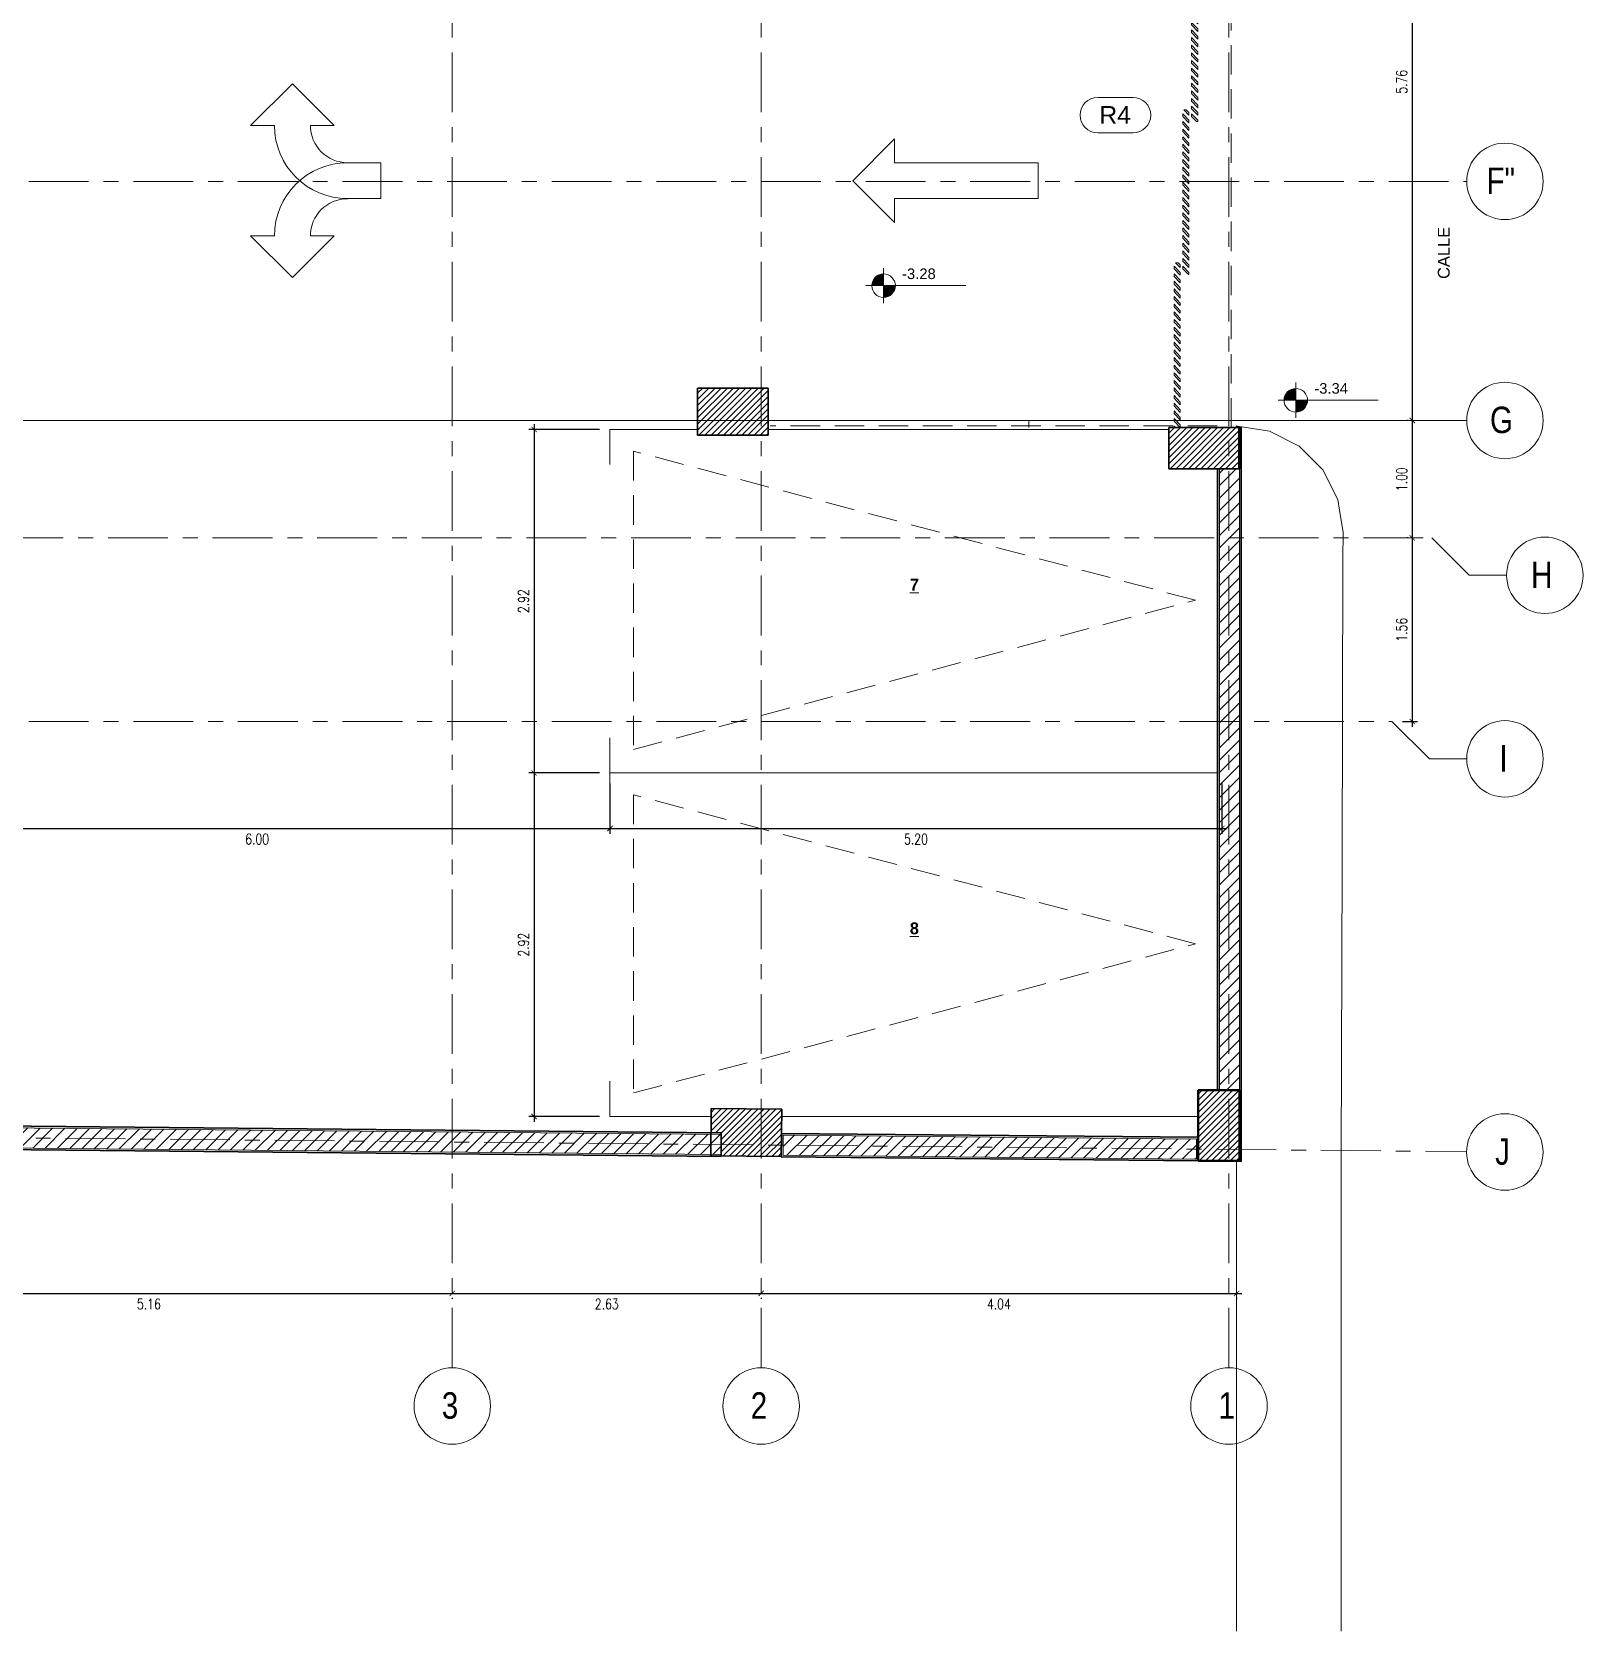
# Model space of a CAD drawing. Header units: millimetres. Extents: x 1130 to 2176, y -195 to 376.
# Drawn here: x 1850.23 to 1863.41, y 339.1 to 352.69 of the extents above; entities that cross this region are included whole.
import ezdxf

# ---------------------------------------------------------------- set-up
doc = ezdxf.new("R2010")
doc.units = ezdxf.units.MM
for name, pattern in [('Elevado', [0.003969, 0.002381, -0.001587]), ('Grid Line', [0.022225, 0.0127, -0.003175, 0.003175, -0.003175]), ('HIDDEN', [0.375, 0.25, -0.125]), ('HIDDEN2', [0.1875, 0.125, -0.0625])]:
    doc.linetypes.add(name, pattern=pattern)
for name, color, linetype, lineweight in [('_ est-proy', 7, 'Continuous', 9), ('_ puertas-corte', 7, 'Continuous', 9), ('_ puertas-vista', 7, 'Continuous', 9), ('A-DETL-THIN', 7, 'Continuous', 9), ('A-DOOR-IDEN', 7, 'Continuous', 18), ('A-FLOR-OVHD', 7, 'HIDDEN2', 9), ('A-ROOF', 132, 'Continuous', 9), ('C-PRKG', 70, 'Continuous', 9), ('C-PRKG-IDEN', 70, 'Continuous', 9), ('columnas-corte', 4, 'Continuous', 35), ('columnas-vista', 7, 'Continuous', 9), ('G-ANNO-DIMS', 2, 'Continuous', 9), ('G-ANNO-TEXT', 5, 'Continuous', 9), ('H- PARED', 8, 'Continuous', 50), ('L-SITE', 91, 'Continuous', 9), ('pared-corte', 1, 'Continuous', 35), ('S-COLS', 6, 'Continuous', 9), ('S-GRID', 3, 'Continuous', 9), ('S-GRID-IDEN', 3, 'Continuous', 9)]:
    doc.layers.add(name, color=color, linetype=linetype, lineweight=lineweight)
doc.layers.add('C-INT', color=3, linetype='Continuous')
doc.styles.add('Arial_1', font='arial.ttf', dxfattribs={"height": 0.2})
doc.styles.add('Arial_2', font='arial.ttf', dxfattribs={"width": 0.8, "height": 0.18})
doc.styles.add('Arial_4', font='arial.ttf', dxfattribs={"height": 0.45})
doc.styles.add('Arial_5', font='arial.ttf', dxfattribs={"height": 0.15})
doc.styles.add('Arial_B', font='arialbd.ttf', dxfattribs={"height": 0.2})
doc.styles.add('dim', font='romans.shx', dxfattribs={"width": 0.75})
doc.dimstyles.new('50', dxfattribs={"dimscale": 0.5, "dimtxt": 0.18, "dimasz": 0.09, "dimexe": 0.09, "dimexo": 0.18, "dimgap": 0.09, "dimtad": 2, "dimzin": 4, "dimdsep": 46, "dimtxsty": 'dim', "dimblk": 'ARCHTICK', "dimcen": 0.09, "dimdle": 0.09, "dimclrd": 256, "dimclre": 256, "dimclrt": 2, "dimaunit": 1, "dimazin": 1, "dimtfac": 1, "dimtmove": 1, "dimatfit": 0, "dimfxl": 1, "dimtvp": 1.2, "dimtfill": 1, "dimtolj": 1, "dimtzin": 0, "dimarcsym": 0})
pattern_1 = [(45, (1827.905978, 366.37549), (-0.02616295, 0.02616295), [])]
pattern_2 = [(45, (1827.90598, 366.37549), (-0.05303301, 0.05303301), [])]

# ---------------------------------------------------------------- blocks, each defined once
blk = doc.blocks.new('G-de aparcamiento - aparcamiento 3_00x5_50-326047-PLANTA SOTANO -3_28')
at = {"layer": 'C-PRKG'}
for p, q in [((2.696, 0), (2.695, 0)), ((0, -0.036), (0, -5.2)), ((2.92, -0.201), (2.92, -3.74)), ((2.92, -4.34), (2.92, -5.2)), ((0, -5.2), (0.3, -5.2)), ((2.92, -5.2), (2.62, -5.2))]:
    blk.add_line(p, q, dxfattribs=at)
blk = doc.blocks.new('G-de aparcamiento - aparcamiento 3_00x5_50-V2-PLANTA SOTANO -3_28')
at = {"layer": 'C-PRKG'}
for p, q in [((2.92, -0.036), (2.92, -5.2)), ((0, -0.451), (0, -3.855)), ((0, -4.455), (0, -5.2)), ((0, -5.2), (0.3, -5.2)), ((2.92, -5.2), (2.62, -5.2))]:
    blk.add_line(p, q, dxfattribs=at)
blk = doc.blocks.new('R4 - R4-4800077-PLANTA SOTANO -3_28')
at = {"layer": '_ puertas-corte'}
for p, q in [((-0.435, 0.177), (-0.49, 0.125)), ((-0.49, 0.177), (-0.49, 0.165)), ((-0.49, 0.165), (-0.477, 0.177)), ((-0.477, 0.177), (-0.49, 0.177)), ((-0.468, 0.125), (-0.412, 0.177)), ((-0.412, 0.177), (-0.435, 0.177)), ((-0.37, 0.177), (-0.425, 0.125)), ((-0.403, 0.125), (-0.348, 0.177)), ((-0.348, 0.177), (-0.37, 0.177)), ((-0.305, 0.177), (-0.361, 0.125)), ((-0.338, 0.125), (-0.283, 0.177)), ((-0.283, 0.177), (-0.305, 0.177)), ((-0.24, 0.177), (-0.296, 0.125)), ((-0.273, 0.125), (-0.218, 0.177)), ((-0.218, 0.177), (-0.24, 0.177)), ((-0.176, 0.177), (-0.231, 0.125)), ((-0.209, 0.125), (-0.153, 0.177)), ((-0.153, 0.177), (-0.176, 0.177)), ((-0.111, 0.177), (-0.166, 0.125)), ((-0.144, 0.125), (-0.089, 0.177)), ((-0.089, 0.177), (-0.111, 0.177)), ((-0.046, 0.177), (-0.102, 0.125)), ((-0.079, 0.125), (-0.024, 0.177)), ((-0.024, 0.177), (-0.046, 0.177)), ((0.018, 0.177), (-0.037, 0.125)), ((-0.015, 0.125), (0.041, 0.177)), ((0.041, 0.177), (0.018, 0.177)), ((0.083, 0.177), (0.028, 0.125)), ((0.05, 0.125), (0.106, 0.177)), ((0.106, 0.177), (0.083, 0.177)), ((0.148, 0.177), (0.092, 0.125)), ((0.115, 0.125), (0.17, 0.177)), ((0.17, 0.177), (0.148, 0.177)), ((0.213, 0.177), (0.157, 0.125)), ((0.18, 0.125), (0.235, 0.177)), ((0.235, 0.177), (0.213, 0.177)), ((0.277, 0.177), (0.222, 0.125)), ((0.244, 0.125), (0.3, 0.177)), ((0.3, 0.177), (0.277, 0.177)), ((0.342, 0.177), (0.287, 0.125)), ((0.309, 0.125), (0.364, 0.177)), ((0.364, 0.177), (0.342, 0.177)), ((0.407, 0.177), (0.351, 0.125)), ((0.374, 0.125), (0.429, 0.177)), ((0.429, 0.177), (0.407, 0.177)), ((0.472, 0.177), (0.416, 0.125)), ((0.438, 0.125), (0.494, 0.177)), ((0.494, 0.177), (0.472, 0.177)), ((0.536, 0.177), (0.481, 0.125)), ((0.503, 0.125), (0.559, 0.177)), ((0.559, 0.177), (0.536, 0.177)), ((0.601, 0.177), (0.546, 0.125)), ((0.568, 0.125), (0.623, 0.177)), ((0.623, 0.177), (0.601, 0.177)), ((0.666, 0.177), (0.61, 0.125)), ((0.633, 0.125), (0.688, 0.177)), ((0.688, 0.177), (0.666, 0.177)), ((0.73, 0.177), (0.675, 0.125)), ((0.697, 0.125), (0.753, 0.177)), ((0.753, 0.177), (0.73, 0.177)), ((0.795, 0.177), (0.74, 0.125)), ((0.762, 0.125), (0.817, 0.177)), ((0.817, 0.177), (0.795, 0.177)), ((0.86, 0.177), (0.804, 0.125)), ((0.827, 0.125), (0.882, 0.177)), ((0.882, 0.177), (0.86, 0.177)), ((0.91, 0.164), (0.869, 0.125)), ((0.892, 0.125), (0.91, 0.142)), ((0.91, 0.142), (0.91, 0.164)), ((-0.49, 0.125), (-0.468, 0.125)), ((-0.425, 0.125), (-0.403, 0.125)), ((-0.361, 0.125), (-0.338, 0.125)), ((-0.296, 0.125), (-0.273, 0.125)), ((-0.231, 0.125), (-0.209, 0.125)), ((-0.166, 0.125), (-0.144, 0.125)), ((-0.102, 0.125), (-0.079, 0.125)), ((-0.037, 0.125), (-0.015, 0.125)), ((0.028, 0.125), (0.05, 0.125)), ((0.092, 0.125), (0.115, 0.125)), ((0.157, 0.125), (0.18, 0.125)), ((0.222, 0.125), (0.244, 0.125)), ((0.287, 0.125), (0.309, 0.125)), ((0.351, 0.125), (0.374, 0.125)), ((0.416, 0.125), (0.438, 0.125)), ((0.481, 0.125), (0.503, 0.125)), ((0.546, 0.125), (0.568, 0.125)), ((0.61, 0.125), (0.633, 0.125)), ((0.675, 0.125), (0.697, 0.125)), ((0.74, 0.125), (0.762, 0.125)), ((0.804, 0.125), (0.827, 0.125)), ((0.86, 0.102), (0.81, 0.055)), ((0.81, 0.055), (0.81, 0.05)), ((0.81, 0.05), (0.827, 0.05)), ((0.827, 0.05), (0.882, 0.102)), ((0.882, 0.102), (0.86, 0.102)), ((0.869, 0.125), (0.892, 0.125)), ((0.925, 0.102), (0.869, 0.05)), ((0.869, 0.05), (0.892, 0.05)), ((0.892, 0.05), (0.947, 0.102)), ((0.947, 0.102), (0.925, 0.102)), ((0.989, 0.102), (0.934, 0.05)), ((0.934, 0.05), (0.956, 0.05)), ((0.956, 0.05), (1.012, 0.102)), ((1.012, 0.102), (0.989, 0.102)), ((1.054, 0.102), (0.999, 0.05)), ((0.999, 0.05), (1.021, 0.05)), ((1.021, 0.05), (1.076, 0.102)), ((1.076, 0.102), (1.054, 0.102)), ((1.119, 0.102), (1.063, 0.05)), ((1.063, 0.05), (1.086, 0.05)), ((1.086, 0.05), (1.141, 0.102)), ((1.141, 0.102), (1.119, 0.102)), ((1.183, 0.102), (1.128, 0.05)), ((1.128, 0.05), (1.15, 0.05)), ((1.15, 0.05), (1.206, 0.102)), ((1.206, 0.102), (1.183, 0.102)), ((1.248, 0.102), (1.193, 0.05)), ((1.193, 0.05), (1.215, 0.05)), ((1.215, 0.05), (1.271, 0.102)), ((1.271, 0.102), (1.248, 0.102)), ((1.313, 0.102), (1.257, 0.05)), ((1.257, 0.05), (1.28, 0.05)), ((1.28, 0.05), (1.335, 0.102)), ((1.335, 0.102), (1.313, 0.102)), ((1.378, 0.102), (1.322, 0.05)), ((1.322, 0.05), (1.345, 0.05)), ((1.345, 0.05), (1.4, 0.102)), ((1.4, 0.102), (1.378, 0.102)), ((1.442, 0.102), (1.387, 0.05)), ((1.387, 0.05), (1.409, 0.05)), ((1.409, 0.05), (1.465, 0.102)), ((1.465, 0.102), (1.442, 0.102)), ((1.507, 0.102), (1.452, 0.05)), ((1.452, 0.05), (1.474, 0.05)), ((1.474, 0.05), (1.529, 0.102)), ((1.529, 0.102), (1.507, 0.102)), ((1.572, 0.102), (1.516, 0.05)), ((1.516, 0.05), (1.539, 0.05)), ((1.539, 0.05), (1.594, 0.102)), ((1.594, 0.102), (1.572, 0.102)), ((1.636, 0.102), (1.581, 0.05)), ((1.581, 0.05), (1.603, 0.05)), ((1.603, 0.05), (1.659, 0.102)), ((1.659, 0.102), (1.636, 0.102)), ((1.701, 0.102), (1.646, 0.05)), ((1.646, 0.05), (1.668, 0.05)), ((1.668, 0.05), (1.724, 0.102)), ((1.724, 0.102), (1.701, 0.102)), ((1.766, 0.102), (1.711, 0.05)), ((1.711, 0.05), (1.733, 0.05)), ((1.733, 0.05), (1.788, 0.102)), ((1.788, 0.102), (1.766, 0.102)), ((1.831, 0.102), (1.775, 0.05)), ((1.775, 0.05), (1.798, 0.05)), ((1.798, 0.05), (1.853, 0.102)), ((1.853, 0.102), (1.831, 0.102)), ((1.895, 0.102), (1.84, 0.05)), ((1.84, 0.05), (1.862, 0.05)), ((1.862, 0.05), (1.918, 0.102)), ((1.918, 0.102), (1.895, 0.102)), ((1.96, 0.102), (1.905, 0.05)), ((1.905, 0.05), (1.927, 0.05)), ((1.927, 0.05), (1.982, 0.102)), ((1.982, 0.102), (1.96, 0.102)), ((2.025, 0.102), (1.969, 0.05)), ((1.969, 0.05), (1.992, 0.05)), ((1.992, 0.05), (2.047, 0.102)), ((2.047, 0.102), (2.025, 0.102)), ((2.09, 0.102), (2.034, 0.05)), ((2.034, 0.05), (2.056, 0.05)), ((2.056, 0.05), (2.112, 0.102)), ((2.112, 0.102), (2.09, 0.102)), ((2.154, 0.102), (2.099, 0.05)), ((2.099, 0.05), (2.121, 0.05)), ((2.154, 0.027), (2.11, -0.014)), ((2.121, 0.05), (2.177, 0.102)), ((2.121, -0.025), (2.177, 0.027)), ((2.177, 0.102), (2.154, 0.102)), ((2.177, 0.027), (2.154, 0.027)), ((2.21, 0.094), (2.164, 0.05)), ((2.164, 0.05), (2.186, 0.05)), ((2.219, 0.027), (2.164, -0.025)), ((2.186, 0.05), (2.21, 0.073)), ((2.186, -0.025), (2.241, 0.027)), ((2.21, 0.073), (2.21, 0.094)), ((2.241, 0.027), (2.219, 0.027)), ((2.284, 0.027), (2.228, -0.025)), ((2.251, -0.025), (2.306, 0.027)), ((2.306, 0.027), (2.284, 0.027)), ((2.348, 0.027), (2.293, -0.025)), ((2.315, -0.025), (2.371, 0.027)), ((2.371, 0.027), (2.348, 0.027)), ((2.413, 0.027), (2.358, -0.025)), ((2.38, -0.025), (2.436, 0.027)), ((2.436, 0.027), (2.413, 0.027)), ((2.478, 0.027), (2.422, -0.025)), ((2.445, -0.025), (2.5, 0.027)), ((2.5, 0.027), (2.478, 0.027)), ((2.543, 0.027), (2.487, -0.025)), ((2.51, -0.025), (2.565, 0.027)), ((2.565, 0.027), (2.543, 0.027)), ((2.607, 0.027), (2.552, -0.025)), ((2.574, -0.025), (2.63, 0.027)), ((2.63, 0.027), (2.607, 0.027)), ((2.672, 0.027), (2.617, -0.025)), ((2.639, -0.025), (2.694, 0.027)), ((2.694, 0.027), (2.672, 0.027)), ((2.737, 0.027), (2.681, -0.025)), ((2.704, -0.025), (2.759, 0.027)), ((2.759, 0.027), (2.737, 0.027)), ((2.801, 0.027), (2.746, -0.025)), ((2.768, -0.025), (2.824, 0.027)), ((2.824, 0.027), (2.801, 0.027)), ((2.866, 0.027), (2.811, -0.025)), ((2.833, -0.025), (2.889, 0.027)), ((2.889, 0.027), (2.866, 0.027)), ((2.931, 0.027), (2.876, -0.025)), ((2.898, -0.025), (2.953, 0.027)), ((2.953, 0.027), (2.931, 0.027)), ((2.996, 0.027), (2.94, -0.025)), ((2.963, -0.025), (3.018, 0.027)), ((3.018, 0.027), (2.996, 0.027)), ((3.06, 0.027), (3.005, -0.025)), ((3.027, -0.025), (3.083, 0.027)), ((3.083, 0.027), (3.06, 0.027)), ((3.125, 0.027), (3.07, -0.025)), ((3.092, -0.025), (3.147, 0.027)), ((3.147, 0.027), (3.125, 0.027)), ((3.19, 0.027), (3.134, -0.025)), ((3.157, -0.025), (3.212, 0.027)), ((3.212, 0.027), (3.19, 0.027)), ((3.255, 0.027), (3.199, -0.025)), ((3.221, -0.025), (3.277, 0.027)), ((3.277, 0.027), (3.255, 0.027)), ((3.319, 0.027), (3.264, -0.025)), ((3.286, -0.025), (3.342, 0.027)), ((3.342, 0.027), (3.319, 0.027)), ((3.384, 0.027), (3.329, -0.025)), ((3.351, -0.025), (3.406, 0.027)), ((3.406, 0.027), (3.384, 0.027)), ((3.449, 0.027), (3.393, -0.025)), ((3.416, -0.025), (3.471, 0.027)), ((3.471, 0.027), (3.449, 0.027)), ((3.51, 0.024), (3.458, -0.025)), ((3.48, -0.025), (3.51, 0.003)), ((3.51, 0.003), (3.51, 0.024)), ((2.11, -0.014), (2.11, -0.025)), ((2.11, -0.025), (2.121, -0.025)), ((2.164, -0.025), (2.186, -0.025)), ((2.228, -0.025), (2.251, -0.025)), ((2.293, -0.025), (2.315, -0.025)), ((2.358, -0.025), (2.38, -0.025)), ((2.422, -0.025), (2.445, -0.025)), ((2.487, -0.025), (2.51, -0.025)), ((2.552, -0.025), (2.574, -0.025)), ((2.617, -0.025), (2.639, -0.025)), ((2.681, -0.025), (2.704, -0.025)), ((2.746, -0.025), (2.768, -0.025)), ((2.811, -0.025), (2.833, -0.025)), ((2.876, -0.025), (2.898, -0.025)), ((2.94, -0.025), (2.963, -0.025)), ((3.005, -0.025), (3.027, -0.025)), ((3.07, -0.025), (3.092, -0.025)), ((3.134, -0.025), (3.157, -0.025)), ((3.199, -0.025), (3.221, -0.025)), ((3.264, -0.025), (3.286, -0.025)), ((3.329, -0.025), (3.351, -0.025)), ((3.393, -0.025), (3.416, -0.025)), ((3.458, -0.025), (3.48, -0.025))]:
    blk.add_line(p, q, dxfattribs=at)
at = {"layer": '_ puertas-vista', "linetype": 'Elevado', "lineweight": 25}
for p, q in [((3.51, 0.177), (3.51, 0.125)), ((4.91, 0.177), (3.51, 0.177)), ((4.91, 0.177), (4.91, 0.125)), ((3.51, 0.125), (4.91, 0.125)), ((3.51, 0.102), (3.51, 0.05)), ((4.91, 0.102), (3.51, 0.102)), ((3.51, 0.05), (4.91, 0.05)), ((3.51, 0.027), (3.51, 0.024)), ((4.91, 0.027), (3.51, 0.027)), ((3.51, 0.003), (3.51, -0.025)), ((4.91, 0.102), (4.91, 0.05)), ((4.91, 0.027), (4.91, -0.025)), ((3.51, -0.025), (4.91, -0.025))]:
    blk.add_line(p, q, dxfattribs=at)
blk = doc.blocks.new('Flechas de dirección 2D - Rectas - Flechas de dirección 2D - Rectas-1975787-PLANTA SOTANO -3_28')
at = {"layer": 'L-SITE'}
for p, q in [((0, 1.5748), (-0.3556, 1.2192)), ((0.3556, 1.2192), (0, 1.5748)), ((-0.3556, 1.2192), (-0.1524, 1.2192)), ((-0.1524, 1.2192), (-0.1524, 0)), ((0.1524, 0), (0.1524, 1.2192)), ((0.1524, 1.2192), (0.3556, 1.2192)), ((-0.1524, 0), (0.1524, 0))]:
    blk.add_line(p, q, dxfattribs=at)
blk = doc.blocks.new('Flechas de dirección 2D - Giro - Flechas de dirección 2D - Giro-1975796-PLANTA SOTANO -3_28')
at = {"layer": 'L-SITE'}
for p, q in [((-0.469, 1.106), (-0.824, 0.75)), ((-0.469, 0.903), (-0.469, 1.106)), ((-0.824, 0.75), (-0.469, 0.395)), ((-0.469, 0.395), (-0.469, 0.598)), ((-0.152, 0.282), (-0.152, 0)), ((0.152, 0), (0.152, 0.282)), ((-0.152, 0), (0.152, 0))]:
    blk.add_line(p, q, dxfattribs=at)
for radius, start in [(0.621, 360), (0.316, 0)]:
    blk.add_arc((-0.469, 0.282), radius, start, 90, dxfattribs=at)
blk = doc.blocks.new('Flechas de dirección 2D - Giro - Flechas de dirección 2D - Giro-1977035-PLANTA SOTANO -3_28')
at = {"layer": 'L-SITE'}
for p, q in [((0.152, 0), (-0.152, 0)), ((-0.152, 0), (-0.152, -0.282)), ((0.152, -0.282), (0.152, 0)), ((-0.469, -0.395), (-0.824, -0.75)), ((-0.469, -0.598), (-0.469, -0.395)), ((-0.824, -0.75), (-0.469, -1.106)), ((-0.469, -1.106), (-0.469, -0.903))]:
    blk.add_line(p, q, dxfattribs=at)
for radius in [0.316, 0.621]:
    blk.add_arc((-0.469, -0.282), radius, 270, 360, dxfattribs=at)
blk = doc.blocks.new('M_Hormigón-Rectangular-Pilar - 35X60VER-2638567-PLANTA SOTANO -3_28')
at = {"layer": 'S-COLS'}
h = blk.add_hatch(dxfattribs=at)
h.set_pattern_fill('FP_8', style=0, pattern_type=2)
h.set_pattern_definition([(45, (-32.409, 22.982), (-0.02616295, 0.02616295), [])])
h.paths.add_polyline_path([(0.175, -0.3), (0.175, 0.3), (-0.175, 0.3), (-0.175, -0.3)])
at = {"layer": 'S-COLS', "lineweight": 50}
for p, q in [((0.175, 0.3), (-0.175, 0.3)), ((-0.175, 0.3), (-0.175, -0.3)), ((0.175, -0.3), (0.175, 0.3)), ((-0.175, -0.3), (0.175, -0.3))]:
    blk.add_line(p, q, dxfattribs=at)
blk = doc.blocks.new('Rejilla - M_Extremo inicial de rejilla - Círculo-45800-PLANTA SOTANO -3_28')
at = {"layer": 'S-GRID-IDEN'}
blk.add_circle((0, 0), 0.0065, dxfattribs=at)
blk = doc.blocks.new('_ARCHTICK')
at = {"color": 7, "linetype": 'ByBlock', "const_width": 0.15}
blk.add_lwpolyline([(-0.5, -0.5), (0.5, 0.5)], dxfattribs=at)
blk = doc.blocks.new('*D2065')
at = {"layer": 'C-INT', "lineweight": -2, "transparency": 16777216}
for p, q in [((1861.959, 355.186), (1861.959, 349.34)), ((1861.922, 355.141), (1861.914, 355.141)), ((1861.922, 349.385), (1861.914, 349.385))]:
    blk.add_line(p, q, dxfattribs=at)
at = {"layer": 'Defpoints', "color": 0, "transparency": 16777216}
for p in [(1862.012, 355.141), (1861.959, 349.385), (1862.012, 349.385)]:
    blk.add_point(p, dxfattribs=at)
at = {"layer": 'C-INT', "lineweight": -2, "transparency": 16777216, "xscale": 0.045, "yscale": 0.045, "zscale": 0.045}
for p, rotation in [((1861.959, 355.141), 90), ((1861.959, 349.385), 270)]:
    blk.add_blockref('_ARCHTICK', p, dxfattribs=dict(at, rotation=rotation))
at = {"layer": 'C-INT', "color": 2, "transparency": 16777216, "insert": (1861.869, 352.263), "char_height": 0.09, "width": 0.37819, "attachment_point": 5, "rotation": 90, "style": 'dim', "bg_fill": 3, "box_fill_scale": 1.1, "bg_fill_color": 256, "bg_fill_true_color": 13158600, "bg_fill_transparency": 0}
blk.add_mtext('\\A1;5.76', dxfattribs=at)
blk = doc.blocks.new('*D2066')
at = {"layer": 'C-INT', "lineweight": -2, "transparency": 16777216}
for p, q in [((1861.922, 349.385), (1861.914, 349.385)), ((1861.959, 349.43), (1861.959, 348.342)), ((1861.922, 348.387), (1861.914, 348.387))]:
    blk.add_line(p, q, dxfattribs=at)
at = {"layer": 'Defpoints', "color": 0, "transparency": 16777216}
for p in [(1862.012, 349.385), (1861.959, 348.387), (1862.012, 348.387)]:
    blk.add_point(p, dxfattribs=at)
at = {"layer": 'C-INT', "lineweight": -2, "transparency": 16777216, "xscale": 0.045, "yscale": 0.045, "zscale": 0.045}
for p, rotation in [((1861.959, 349.385), 90), ((1861.959, 348.387), 270)]:
    blk.add_blockref('_ARCHTICK', p, dxfattribs=dict(at, rotation=rotation))
at = {"layer": 'C-INT', "color": 2, "transparency": 16777216, "insert": (1861.869, 348.886), "char_height": 0.09, "width": 0.37819, "attachment_point": 5, "rotation": 90, "style": 'dim', "bg_fill": 3, "box_fill_scale": 1.1, "bg_fill_color": 256, "bg_fill_true_color": 13158600, "bg_fill_transparency": 0}
blk.add_mtext('\\A1;1.00', dxfattribs=at)
blk = doc.blocks.new('*D2067')
at = {"layer": 'C-INT', "lineweight": -2, "transparency": 16777216}
for p, q in [((1861.922, 348.387), (1861.914, 348.387)), ((1861.959, 348.432), (1861.959, 346.782)), ((1861.876, 346.827), (1862.004, 346.827))]:
    blk.add_line(p, q, dxfattribs=at)
at = {"layer": 'Defpoints', "color": 0, "transparency": 16777216}
for p in [(1862.012, 348.387), (1861.786, 346.827), (1861.959, 346.827)]:
    blk.add_point(p, dxfattribs=at)
at = {"layer": 'C-INT', "lineweight": -2, "transparency": 16777216, "xscale": 0.045, "yscale": 0.045, "zscale": 0.045}
for p, rotation in [((1861.959, 348.387), 90), ((1861.959, 346.827), 270)]:
    blk.add_blockref('_ARCHTICK', p, dxfattribs=dict(at, rotation=rotation))
at = {"layer": 'C-INT', "color": 2, "transparency": 16777216, "insert": (1861.869, 347.607), "char_height": 0.09, "width": 0.37819, "attachment_point": 5, "rotation": 90, "style": 'dim', "bg_fill": 3, "box_fill_scale": 1.1, "bg_fill_color": 256, "bg_fill_true_color": 13158600, "bg_fill_transparency": 0}
blk.add_mtext('\\A1;1.56', dxfattribs=at)
blk = doc.blocks.new('*D2080')
at = {"layer": 'C-INT', "lineweight": -2, "transparency": 16777216}
for p, q in [((1854.496, 349.355), (1854.496, 346.345)), ((1855.051, 349.31), (1854.451, 349.31)), ((1855.051, 346.39), (1854.451, 346.39))]:
    blk.add_line(p, q, dxfattribs=at)
at = {"layer": 'Defpoints', "color": 0, "transparency": 16777216}
for p in [(1855.141, 349.31), (1854.496, 346.39), (1855.141, 346.39)]:
    blk.add_point(p, dxfattribs=at)
at = {"layer": 'C-INT', "lineweight": -2, "transparency": 16777216, "xscale": 0.045, "yscale": 0.045, "zscale": 0.045}
for p, rotation in [((1854.496, 349.31), 90), ((1854.496, 346.39), 270)]:
    blk.add_blockref('_ARCHTICK', p, dxfattribs=dict(at, rotation=rotation))
at = {"layer": 'C-INT', "color": 2, "transparency": 16777216, "insert": (1854.406, 347.85), "char_height": 0.09, "width": 0.37819, "attachment_point": 5, "rotation": 90, "style": 'dim', "bg_fill": 3, "box_fill_scale": 1.1, "bg_fill_color": 256, "bg_fill_true_color": 13158600, "bg_fill_transparency": 0}
blk.add_mtext('\\A1;2.92', dxfattribs=at)
blk = doc.blocks.new('*D2081')
at = {"layer": 'C-INT', "lineweight": -2, "transparency": 16777216}
for p, q in [((1855.051, 346.39), (1854.451, 346.39)), ((1854.496, 346.435), (1854.496, 343.426)), ((1855.051, 343.471), (1854.451, 343.471))]:
    blk.add_line(p, q, dxfattribs=at)
at = {"layer": 'Defpoints', "color": 0, "transparency": 16777216}
for p in [(1855.141, 346.39), (1854.496, 343.471), (1855.141, 343.471)]:
    blk.add_point(p, dxfattribs=at)
at = {"layer": 'C-INT', "lineweight": -2, "transparency": 16777216, "xscale": 0.045, "yscale": 0.045, "zscale": 0.045}
for p, rotation in [((1854.496, 346.39), 90), ((1854.496, 343.471), 270)]:
    blk.add_blockref('_ARCHTICK', p, dxfattribs=dict(at, rotation=rotation))
at = {"layer": 'C-INT', "color": 2, "transparency": 16777216, "insert": (1854.406, 344.931), "char_height": 0.09, "width": 0.37819, "attachment_point": 5, "rotation": 90, "style": 'dim', "bg_fill": 3, "box_fill_scale": 1.1, "bg_fill_color": 256, "bg_fill_true_color": 13158600, "bg_fill_transparency": 0}
blk.add_mtext('\\A1;2.92', dxfattribs=at)
blk = doc.blocks.new('*D2083')
at = {"layer": 'C-INT', "lineweight": -2, "transparency": 16777216}
for p, q in [((1849.144, 346.291), (1849.144, 345.873)), ((1855.141, 346.3), (1855.141, 345.873)), ((1849.099, 345.918), (1855.186, 345.918))]:
    blk.add_line(p, q, dxfattribs=at)
at = {"layer": 'Defpoints', "color": 0, "transparency": 16777216}
for p in [(1849.144, 346.381), (1855.141, 346.39), (1855.141, 345.918)]:
    blk.add_point(p, dxfattribs=at)
at = {"layer": 'C-INT', "lineweight": -2, "transparency": 16777216, "xscale": 0.045, "yscale": 0.045, "zscale": 0.045, "rotation": 180}
blk.add_blockref('_ARCHTICK', (1849.144, 345.918), dxfattribs=at)
at = {"layer": 'C-INT', "lineweight": -2, "transparency": 16777216, "xscale": 0.045, "yscale": 0.045, "zscale": 0.045}
blk.add_blockref('_ARCHTICK', (1855.141, 345.918), dxfattribs=at)
at = {"layer": 'C-INT', "color": 2, "transparency": 16777216, "insert": (1852.143, 345.828), "char_height": 0.09, "width": 0.37819, "attachment_point": 5, "style": 'dim', "bg_fill": 3, "box_fill_scale": 1.1, "bg_fill_color": 256, "bg_fill_true_color": 13158600, "bg_fill_transparency": 0}
blk.add_mtext('\\A1;6.00', dxfattribs=at)
blk = doc.blocks.new('*D2084')
at = {"layer": 'C-INT', "lineweight": -2, "transparency": 16777216}
for p, q in [((1855.141, 346.3), (1855.141, 345.873)), ((1860.341, 346.3), (1860.341, 345.873)), ((1855.096, 345.918), (1860.386, 345.918))]:
    blk.add_line(p, q, dxfattribs=at)
at = {"layer": 'Defpoints', "color": 0, "transparency": 16777216}
for p in [(1855.141, 346.39), (1860.341, 346.39), (1860.341, 345.918)]:
    blk.add_point(p, dxfattribs=at)
at = {"layer": 'C-INT', "lineweight": -2, "transparency": 16777216, "xscale": 0.045, "yscale": 0.045, "zscale": 0.045, "rotation": 180}
blk.add_blockref('_ARCHTICK', (1855.141, 345.918), dxfattribs=at)
at = {"layer": 'C-INT', "lineweight": -2, "transparency": 16777216, "xscale": 0.045, "yscale": 0.045, "zscale": 0.045}
blk.add_blockref('_ARCHTICK', (1860.341, 345.918), dxfattribs=at)
at = {"layer": 'C-INT', "color": 2, "transparency": 16777216, "insert": (1857.741, 345.828), "char_height": 0.09, "width": 0.37819, "attachment_point": 5, "style": 'dim', "bg_fill": 3, "box_fill_scale": 1.1, "bg_fill_color": 256, "bg_fill_true_color": 13158600, "bg_fill_transparency": 0}
blk.add_mtext('\\A1;5.20', dxfattribs=at)
blk = doc.blocks.new('Cotas de elevación - M_Cota de elevación - Destino rellenado-44836-PLANTA SOTANO -3_28')
at = {"layer": 'G-ANNO-DIMS'}
h = blk.add_hatch(color=256, dxfattribs=at)
edge = h.paths.add_edge_path()
edge.add_line((0, 0), (-0.002, 0))
edge.add_arc((0, 0), 0.002, 90, 180, ccw=False)
edge.add_line((0, 0.002), (0, 0))
h = blk.add_hatch(color=256, dxfattribs=at)
edge = h.paths.add_edge_path()
edge.add_line((0, 0), (0.002, 0))
edge.add_arc((0, 0), 0.002, 270, 360, ccw=False)
edge.add_line((0, -0.002), (0, 0))
for p, q in [((0, -0.003), (0, 0.003)), ((-0.003, 0), (0.014, 0))]:
    blk.add_line(p, q, dxfattribs=at)
blk.add_circle((0, 0), 0.002, dxfattribs=at)
blk = doc.blocks.new('M_Etiqueta de puerta - M_Etiqueta de puerta-24452-PLANTA SOTANO -3_28')
at = {"layer": 'A-DOOR-IDEN'}
for p, q in [((-0.003, 0.003), (0.003, 0.003)), ((-0.003, -0.003), (0.003, -0.003))]:
    blk.add_line(p, q, dxfattribs=at)
for centre, start, end in [((-0.003, 0), 90, 270), ((0.003, 0), 270, 90)]:
    blk.add_arc(centre, 0.003, start, end, dxfattribs=at)
blk = doc.blocks.new('*D2057')
at = {"layer": 'C-INT', "lineweight": -2, "transparency": 16777216}
for p, q in [((1848.599, 341.968), (1853.846, 341.968)), ((1848.644, 341.931), (1848.644, 341.923)), ((1853.801, 341.931), (1853.801, 341.923))]:
    blk.add_line(p, q, dxfattribs=at)
at = {"layer": 'Defpoints', "color": 0, "transparency": 16777216}
for p in [(1848.644, 342.021), (1853.801, 342.021), (1853.801, 341.968)]:
    blk.add_point(p, dxfattribs=at)
at = {"layer": 'C-INT', "lineweight": -2, "transparency": 16777216, "xscale": 0.045, "yscale": 0.045, "zscale": 0.045, "rotation": 180}
blk.add_blockref('_ARCHTICK', (1848.644, 341.968), dxfattribs=at)
at = {"layer": 'C-INT', "lineweight": -2, "transparency": 16777216, "xscale": 0.045, "yscale": 0.045, "zscale": 0.045}
blk.add_blockref('_ARCHTICK', (1853.801, 341.968), dxfattribs=at)
at = {"layer": 'C-INT', "color": 2, "transparency": 16777216, "insert": (1851.223, 341.878), "char_height": 0.09, "width": 0.37819, "attachment_point": 5, "style": 'dim', "bg_fill": 3, "box_fill_scale": 1.1, "bg_fill_color": 256, "bg_fill_true_color": 13158600, "bg_fill_transparency": 0}
blk.add_mtext('\\A1;5.16', dxfattribs=at)
blk = doc.blocks.new('*D2058')
at = {"layer": 'C-INT', "lineweight": -2, "transparency": 16777216}
for p, q in [((1853.756, 341.968), (1856.471, 341.968)), ((1853.801, 341.931), (1853.801, 341.923)), ((1856.426, 341.931), (1856.426, 341.923))]:
    blk.add_line(p, q, dxfattribs=at)
at = {"layer": 'Defpoints', "color": 0, "transparency": 16777216}
for p in [(1853.801, 342.021), (1856.426, 342.021), (1856.426, 341.968)]:
    blk.add_point(p, dxfattribs=at)
at = {"layer": 'C-INT', "lineweight": -2, "transparency": 16777216, "xscale": 0.045, "yscale": 0.045, "zscale": 0.045, "rotation": 180}
blk.add_blockref('_ARCHTICK', (1853.801, 341.968), dxfattribs=at)
at = {"layer": 'C-INT', "lineweight": -2, "transparency": 16777216, "xscale": 0.045, "yscale": 0.045, "zscale": 0.045}
blk.add_blockref('_ARCHTICK', (1856.426, 341.968), dxfattribs=at)
at = {"layer": 'C-INT', "color": 2, "transparency": 16777216, "insert": (1855.114, 341.878), "char_height": 0.09, "width": 0.37819, "attachment_point": 5, "style": 'dim', "bg_fill": 3, "box_fill_scale": 1.1, "bg_fill_color": 256, "bg_fill_true_color": 13158600, "bg_fill_transparency": 0}
blk.add_mtext('\\A1;2.63', dxfattribs=at)
blk = doc.blocks.new('*D2059')
at = {"layer": 'C-INT', "lineweight": -2, "transparency": 16777216}
for p, q in [((1856.381, 341.968), (1860.511, 341.968)), ((1856.426, 341.931), (1856.426, 341.923)), ((1860.466, 341.931), (1860.466, 341.923))]:
    blk.add_line(p, q, dxfattribs=at)
at = {"layer": 'Defpoints', "color": 0, "transparency": 16777216}
for p in [(1856.426, 342.021), (1860.466, 342.021), (1860.466, 341.968)]:
    blk.add_point(p, dxfattribs=at)
at = {"layer": 'C-INT', "lineweight": -2, "transparency": 16777216, "xscale": 0.045, "yscale": 0.045, "zscale": 0.045, "rotation": 180}
blk.add_blockref('_ARCHTICK', (1856.426, 341.968), dxfattribs=at)
at = {"layer": 'C-INT', "lineweight": -2, "transparency": 16777216, "xscale": 0.045, "yscale": 0.045, "zscale": 0.045}
blk.add_blockref('_ARCHTICK', (1860.466, 341.968), dxfattribs=at)
at = {"layer": 'C-INT', "color": 2, "transparency": 16777216, "insert": (1858.446, 341.878), "char_height": 0.09, "width": 0.37819, "attachment_point": 5, "style": 'dim', "bg_fill": 3, "box_fill_scale": 1.1, "bg_fill_color": 256, "bg_fill_true_color": 13158600, "bg_fill_transparency": 0}
blk.add_mtext('\\A1;4.04', dxfattribs=at)

msp = doc.modelspace()

# ---------------------------------------------------------------- hatches: boundary and pattern name
at = {"layer": 'columnas-vista'}
h = msp.add_hatch(dxfattribs=at)
h.set_pattern_fill('FP_3', color=256, style=0, pattern_type=2)
h.set_pattern_definition(pattern_1)
h.paths.add_polyline_path([(1856.486, 349.26), (1856.486, 349.66), (1855.886, 349.66), (1855.886, 349.26)])
h = msp.add_hatch(dxfattribs=at)
h.set_pattern_fill('FP_3', color=256, style=0, pattern_type=2)
h.set_pattern_definition(pattern_1)
h.paths.add_polyline_path([(1860.473, 348.975), (1860.49, 348.975), (1860.49, 349.325), (1859.89, 349.325), (1859.89, 348.975), (1860.472, 348.975)])
h = msp.add_hatch(dxfattribs=at)
h.set_pattern_fill('FP_3', color=256, style=0, pattern_type=2)
h.set_pattern_definition(pattern_1)
h.paths.add_polyline_path([(1856.597, 343.132), (1856.601, 343.532), (1856.001, 343.538), (1855.999, 343.333), (1856.086, 343.332), (1856.086, 343.137)])
at = {"layer": 'H- PARED', "lineweight": 18}
h = msp.add_hatch(dxfattribs=at)
h.set_pattern_fill('FP_2', color=256, style=0, pattern_type=2)
h.set_pattern_definition(pattern_2)
h.paths.add_polyline_path([(1860.466, 343.696), (1860.49, 343.696), (1860.49, 348.975), (1860.32, 348.975), (1860.32, 343.696), (1860.401, 343.696)])
h = msp.add_hatch(dxfattribs=at)
h.set_pattern_fill('FP_2', color=256, style=0, pattern_type=2)
h.set_pattern_definition(pattern_2)
h.paths.add_polyline_path([(1860.124, 343.109), (1860.126, 343.279), (1856.614, 343.312), (1856.613, 343.142), (1858.801, 343.121)])
at = {"layer": 'pared-corte', "lineweight": 18}
for points in [[(1860.505, 348.975), (1860.505, 349.325), (1860.49, 349.325), (1860.49, 348.975)], [(1860.505, 343.696), (1860.505, 348.975), (1860.49, 348.975), (1860.49, 343.696)], [(1860.505, 343.105), (1860.505, 343.696), (1860.49, 343.696), (1860.49, 343.105)], [(1849.006, 343.215), (1849.007, 343.385), (1856.086, 343.317), (1856.086, 343.332), (1848.993, 343.4), (1848.991, 343.215), (1848.995, 343.215)], [(1860.139, 343.109), (1860.14, 343.194), (1860.14, 343.294), (1856.599, 343.327), (1856.598, 343.142), (1856.613, 343.142), (1856.614, 343.312), (1860.126, 343.279), (1860.124, 343.109), (1860.139, 343.109)], [(1860.505, 343.09), (1860.505, 343.105), (1860.49, 343.105), (1860.49, 343.094), (1860.305, 343.094), (1860.305, 343.092), (1860.49, 343.09)]]:
    msp.add_hatch(color=256, dxfattribs=at).paths.add_polyline_path(points)
at = {"layer": 'pared-corte'}
for points in [[(1860.32, 343.696), (1860.32, 348.975), (1860.305, 348.975), (1860.305, 343.696)], [(1860.49, 343.694), (1860.49, 343.696), (1860.485, 343.696), (1860.485, 343.694)], [(1856.086, 343.132), (1856.086, 343.147), (1848.991, 343.215), (1848.991, 343.2), (1854.517, 343.147)], [(1860.139, 343.094), (1860.139, 343.109), (1856.598, 343.142), (1856.597, 343.127), (1858.801, 343.106)]]:
    msp.add_hatch(color=256, dxfattribs=at).paths.add_polyline_path(points)

# ---------------------------------------------------------------- linework, layer by layer
at = {"layer": 'A-DETL-THIN'}
msp.add_line((1858.701, 349.385), (1858.701, 349.325), dxfattribs=at)
at = {"layer": 'A-FLOR-OVHD', "linetype": 'HIDDEN'}
for p, q in [((1860.421, 349.325), (1860.421, 353.325)), ((1860.301, 349.341), (1856.501, 349.341)), ((1855.341, 349.125), (1855.341, 346.59)), ((1860.116, 347.858), (1855.341, 349.125)), ((1855.341, 346.59), (1860.116, 347.858)), ((1855.341, 346.205), (1855.341, 343.671)), ((1860.116, 344.938), (1855.341, 346.205)), ((1855.341, 343.671), (1860.116, 344.938))]:
    msp.add_line(p, q, dxfattribs=at)
at = {"layer": 'A-ROOF'}
for p, q in [((1860.466, 349.339), (1860.466, 349.325)), ((1860.473, 349.337), (1860.466, 349.339)), ((1860.473, 349.325), (1860.473, 349.337)), ((1860.746, 349.294), (1860.473, 349.337)), ((1860.998, 349.166), (1860.746, 349.294)), ((1861.198, 348.965), (1860.998, 349.166)), ((1861.327, 348.713), (1861.198, 348.965)), ((1861.341, 348.622), (1861.327, 348.713)), ((1861.371, 348.433), (1861.341, 348.622)), ((1861.37, 348.213), (1861.371, 348.433)), ((1861.362, 345.61), (1861.37, 348.213)), ((1861.354, 343.143), (1861.362, 345.61)), ((1860.466, 343.696), (1860.466, 343.694)), ((1860.466, 343.09), (1860.466, 339.099)), ((1861.354, 339.099), (1861.354, 343.143))]:
    msp.add_line(p, q, dxfattribs=at)
at = {"layer": 'columnas-corte'}
for p, q in [((1856.486, 349.66), (1855.886, 349.66)), ((1855.886, 349.66), (1855.886, 349.26)), ((1856.486, 349.26), (1856.486, 349.66)), ((1855.886, 349.26), (1856.486, 349.26)), ((1860.49, 349.325), (1859.89, 349.325)), ((1859.89, 349.325), (1859.89, 348.975)), ((1860.49, 348.975), (1860.49, 349.325)), ((1859.89, 348.975), (1860.49, 348.975)), ((1856.001, 343.538), (1855.998, 343.138)), ((1856.601, 343.532), (1856.001, 343.538)), ((1856.597, 343.132), (1856.601, 343.532)), ((1855.998, 343.138), (1856.597, 343.132))]:
    msp.add_line(p, q, dxfattribs=at)
at = {"layer": 'pared-corte'}
for p, q in [((1860.505, 349.325), (1860.485, 349.325)), ((1860.485, 349.325), (1860.485, 348.975)), ((1860.505, 343.09), (1860.505, 349.325)), ((1860.485, 348.975), (1860.305, 348.975)), ((1860.305, 348.975), (1860.305, 343.696)), ((1860.305, 343.696), (1860.485, 343.696)), ((1860.485, 343.696), (1860.485, 343.694)), ((1856.086, 343.132), (1856.086, 343.332)), ((1856.599, 343.327), (1856.597, 343.127)), ((1860.14, 343.294), (1856.599, 343.327)), ((1848.991, 343.2), (1856.086, 343.132)), ((1856.597, 343.127), (1860.139, 343.094)), ((1860.139, 343.094), (1860.14, 343.194)), ((1860.305, 343.094), (1860.305, 343.092)), ((1860.305, 343.092), (1860.505, 343.09))]:
    msp.add_line(p, q, dxfattribs=at)
at = {"layer": 'pared-corte', "lineweight": 18}
for p, q in [((1860.49, 349.31), (1860.485, 349.31)), ((1860.49, 349.31), (1860.49, 343.694)), ((1860.32, 348.975), (1860.32, 343.696)), ((1860.485, 348.975), (1860.49, 348.975)), ((1860.49, 343.696), (1860.485, 343.696)), ((1849.007, 343.385), (1856.086, 343.317)), ((1856.614, 343.312), (1856.613, 343.142)), ((1856.614, 343.312), (1860.126, 343.279)), ((1860.124, 343.109), (1860.126, 343.279)), ((1849.006, 343.215), (1856.086, 343.147)), ((1856.613, 343.142), (1860.124, 343.109))]:
    msp.add_line(p, q, dxfattribs=at)
at = {"layer": 'S-GRID', "linetype": 'Grid Line', "ltscale": 40}
for p, q in [((1860.401, 341.336), (1860.401, 366.59)), ((1835.089, 351.417), (1862.421, 351.417)), ((1862.125, 348.387), (1862.442, 348.07)), ((1862.442, 348.07), (1862.76, 348.07)), ((1862.104, 346.51), (1862.421, 346.51))]:
    msp.add_line(p, q, dxfattribs=at)

# ---------------------------------------------------------------- block references
at = {"layer": '_ est-proy', "rotation": 270.0000000000001}
for name, p in [('G-de aparcamiento - aparcamiento 3_00x5_50-V2-PLANTA SOTANO -3_28', (1860.341, 349.31)), ('G-de aparcamiento - aparcamiento 3_00x5_50-326047-PLANTA SOTANO -3_28', (1860.341, 346.39))]:
    msp.add_blockref(name, p, dxfattribs=at)
at = {"layer": '_ puertas-vista', "rotation": 89.99999999999974}
msp.add_blockref('R4 - R4-4800077-PLANTA SOTANO -3_28', (1860.111, 349.815), dxfattribs=at)
at = {"layer": 'A-DOOR-IDEN', "xscale": 49.99999999999998, "yscale": 49.99999999999998, "zscale": 49.99999999999998}
msp.add_blockref('M_Etiqueta de puerta - M_Etiqueta de puerta-24452-PLANTA SOTANO -3_28', (1859.436, 351.98), dxfattribs=at)
at = {"layer": 'columnas-vista'}
msp.add_blockref('M_Hormigón-Rectangular-Pilar - 35X60VER-2638567-PLANTA SOTANO -3_28', (1860.315, 343.394), dxfattribs=at)
at = {"layer": 'G-ANNO-DIMS', "xscale": 49.99999999999998, "yscale": 49.99999999999998, "zscale": 49.99999999999998}
for p in [(1857.466, 350.531), (1860.969, 349.557)]:
    msp.add_blockref('Cotas de elevación - M_Cota de elevación - Destino rellenado-44836-PLANTA SOTANO -3_28', p, dxfattribs=at)
at = {"layer": 'L-SITE'}
for name, p, rotation in [('Flechas de dirección 2D - Giro - Flechas de dirección 2D - Giro-1977035-PLANTA SOTANO -3_28', (1853.193, 351.423), 269.9999999999995), ('Flechas de dirección 2D - Rectas - Flechas de dirección 2D - Rectas-1975787-PLANTA SOTANO -3_28', (1858.779, 351.423), 89.99999999999977), ('Flechas de dirección 2D - Giro - Flechas de dirección 2D - Giro-1975796-PLANTA SOTANO -3_28', (1853.193, 351.423), 90.0000000000002)]:
    msp.add_blockref(name, p, dxfattribs=dict(at, rotation=rotation))
at = {"layer": 'S-GRID-IDEN', "xscale": 49.99999999999998, "yscale": 49.99999999999998, "zscale": 49.99999999999998}
for p, rotation in [((1862.746, 351.417), 269.9999999999994), ((1862.746, 349.385), 269.9999999999994), ((1863.085, 348.07), 269.9999999999994), ((1862.746, 346.51), 269.9999999999994), ((1862.745, 343.169), 269.4523813288561)]:
    msp.add_blockref('Rejilla - M_Extremo inicial de rejilla - Círculo-45800-PLANTA SOTANO -3_28', p, dxfattribs=dict(at, rotation=rotation))
for p in [(1853.801, 341.011), (1856.426, 341.011), (1860.401, 341.011)]:
    msp.add_blockref('Rejilla - M_Extremo inicial de rejilla - Círculo-45800-PLANTA SOTANO -3_28', p, dxfattribs=at)

# ---------------------------------------------------------------- texts
at = {"layer": 'A-DOOR-IDEN', "lineweight": 9, "insert": (1859.3, 352.057), "char_height": 0.15, "width": 0.32869, "attachment_point": 1, "style": 'Arial_5'}
msp.add_mtext('R4', dxfattribs=at)
at = {"layer": 'C-PRKG-IDEN', "char_height": 0.1, "width": 0.0962, "attachment_point": 1, "style": 'Arial_B'}
for s, insert in [('\\L\\fArial|b1|i0|c0|p34|;\\L7', (1857.689, 348.04)), ('\\L\\fArial|b1|i0|c0|p34|;\\L8', (1857.689, 345.12))]:
    msp.add_mtext(s, dxfattribs=dict(at, insert=insert))
at = {"layer": 'G-ANNO-TEXT', "color": 7, "insert": (1862.176, 350.588), "char_height": 0.1, "width": 0.54916, "attachment_point": 1, "rotation": 90, "style": 'Arial_1'}
msp.add_mtext('CALLE', dxfattribs=at)
at = {"layer": 'S-GRID-IDEN', "char_height": 0.225, "attachment_point": 1, "style": 'Arial_2'}
for s, insert, width in [('F"', (1862.589, 351.535), 0.37278), ('G', (1862.619, 349.503), 0.30063), ('H', (1862.968, 348.187), 0.27658), ('I', (1862.699, 346.627), 0.10823), ('J', (1862.663, 343.286), 0.1924), ('3', (1853.712, 341.128), 0.21245), ('2', (1856.337, 341.128), 0.21245), ('1', (1860.312, 341.128), 0.21245)]:
    msp.add_mtext(s, dxfattribs=dict(at, insert=insert, width=width))

# ---------------------------------------------------------------- dimensions: what is measured, and where the dimension line sits
at = {"layer": 'C-INT'}
dim = msp.add_linear_dim(base=(1861.959, 346.827), p1=(1862.012, 348.387), p2=(1861.786, 346.827), angle=90, dimstyle='50', dxfattribs=at)
dim.commit()
dim.dimension.update_dxf_attribs({"geometry": '*D2067', "text_midpoint": (1861.869, 347.607)})
dim = msp.add_linear_dim(base=(1856.42622926, 341.967758104), p1=(1853.80122926, 342.020791113), p2=(1856.42622926, 342.020791113), dimstyle='50', dxfattribs=at)
dim.commit()
dim.dimension.update_dxf_attribs({"geometry": '*D2058', "text_midpoint": (1855.11372926, 341.877758104)})

# ---------------------------------------------------------------- next in the draw order: linework, layer by layer
at = {"layer": 'S-GRID', "linetype": 'Grid Line', "ltscale": 40}
for p, q in [((1856.426, 341.336), (1856.426, 366.59)), ((1861.786, 346.827), (1862.104, 346.51))]:
    msp.add_line(p, q, dxfattribs=at)

# ---------------------------------------------------------------- next in the draw order: texts
at = {"layer": 'G-ANNO-DIMS', "char_height": 0.09, "width": 0.34267, "attachment_point": 1, "line_spacing_factor": 0.941778, "style": 'Arial_4', "bg_fill": 3, "box_fill_scale": 1.25, "bg_fill_color": 256, "bg_fill_true_color": 13158600, "bg_fill_transparency": 0}
for s, insert in [('-3.28', (1857.623, 350.677)), ('-3.34', (1861.126, 349.703))]:
    msp.add_mtext(s, dxfattribs=dict(at, insert=insert))

# ---------------------------------------------------------------- next in the draw order: dimensions: what is measured, and where the dimension line sits
at = {"layer": 'C-INT'}
dim = msp.add_linear_dim(base=(1854.496, 346.39), p1=(1855.141, 349.31), p2=(1855.141, 346.39), angle=90, dimstyle='50', dxfattribs=at)
dim.commit()
dim.dimension.update_dxf_attribs({"geometry": '*D2080', "text_midpoint": (1854.406, 347.85)})

# ---------------------------------------------------------------- next in the draw order: linework, layer by layer
at = {"layer": 'H- PARED', "lineweight": 18}
msp.add_line((1835.069, 349.385), (1862.421, 349.385), dxfattribs=at)
at = {"layer": 'S-GRID', "linetype": 'Grid Line', "ltscale": 40}
for p, q in [((1834.874, 348.387), (1862.125, 348.387)), ((1835.089, 346.827), (1861.786, 346.827))]:
    msp.add_line(p, q, dxfattribs=at)

# ---------------------------------------------------------------- next in the draw order: dimensions: what is measured, and where the dimension line sits
at = {"layer": 'C-INT'}
dim = msp.add_linear_dim(base=(1854.496, 343.471), p1=(1855.141, 346.39), p2=(1855.141, 343.471), angle=90, dimstyle='50', dxfattribs=at)
dim.commit()
dim.dimension.update_dxf_attribs({"geometry": '*D2081', "text_midpoint": (1854.406, 344.931)})
dim = msp.add_linear_dim(base=(1860.466, 341.968), p1=(1856.426, 342.021), p2=(1860.466, 342.021), dimstyle='50', dxfattribs=at)
dim.commit()
dim.dimension.update_dxf_attribs({"geometry": '*D2059', "text_midpoint": (1858.446, 341.878)})

# ---------------------------------------------------------------- next in the draw order: hatches: boundary and pattern name
at = {"layer": 'H- PARED', "lineweight": 18}
h = msp.add_hatch(dxfattribs=at)
h.set_pattern_fill('FP_2', color=256, style=0, pattern_type=2)
h.set_pattern_definition(pattern_2)
h.paths.add_polyline_path([(1856.086, 343.147), (1856.086, 343.317), (1849.007, 343.385), (1849.006, 343.215), (1849.934, 343.206)])

# ---------------------------------------------------------------- next in the draw order: linework, layer by layer
at = {"layer": 'pared-corte'}
msp.add_line((1856.086, 343.332), (1848.993, 343.4), dxfattribs=at)
at = {"layer": 'S-GRID', "linetype": 'Grid Line', "ltscale": 40}
msp.add_line((1834.514, 343.438), (1862.42, 343.172), dxfattribs=at)

# ---------------------------------------------------------------- next in the draw order: dimensions: what is measured, and where the dimension line sits
at = {"layer": 'C-INT'}
dim = msp.add_linear_dim(base=(1861.959, 349.385), p1=(1862.012, 355.141), p2=(1862.012, 349.385), angle=90, dimstyle='50', dxfattribs=at)
dim.commit()
dim.dimension.update_dxf_attribs({"geometry": '*D2065', "text_midpoint": (1861.869, 352.263)})
dim = msp.add_linear_dim(base=(1855.141, 345.918), p1=(1849.144, 346.381), p2=(1855.141, 346.39), dimstyle='50', dxfattribs=at)
dim.commit()
dim.dimension.update_dxf_attribs({"geometry": '*D2083', "text_midpoint": (1852.143, 345.828)})

# ---------------------------------------------------------------- next in the draw order: linework, layer by layer
at = {"layer": 'S-GRID', "linetype": 'Grid Line', "ltscale": 40}
msp.add_line((1853.801, 341.336), (1853.801, 366.59), dxfattribs=at)

# ---------------------------------------------------------------- next in the draw order: dimensions: what is measured, and where the dimension line sits
at = {"layer": 'C-INT'}
dim = msp.add_linear_dim(base=(1861.959, 348.387), p1=(1862.012, 349.385), p2=(1862.012, 348.387), angle=90, dimstyle='50', dxfattribs=at)
dim.commit()
dim.dimension.update_dxf_attribs({"geometry": '*D2066', "text_midpoint": (1861.869, 348.886)})
dim = msp.add_linear_dim(base=(1860.341, 345.918), p1=(1855.141, 346.39), p2=(1860.341, 346.39), dimstyle='50', dxfattribs=at)
dim.commit()
dim.dimension.update_dxf_attribs({"geometry": '*D2084', "text_midpoint": (1857.741, 345.828)})

# ---------------------------------------------------------------- next in the draw order: dimensions: what is measured, and where the dimension line sits
dim = msp.add_linear_dim(base=(1853.801, 341.968), p1=(1848.644, 342.021), p2=(1853.801, 342.021), dimstyle='50', dxfattribs=at)
dim.commit()
dim.dimension.update_dxf_attribs({"geometry": '*D2057', "text_midpoint": (1851.223, 341.878)})

doc.saveas('drawing.dxf')
